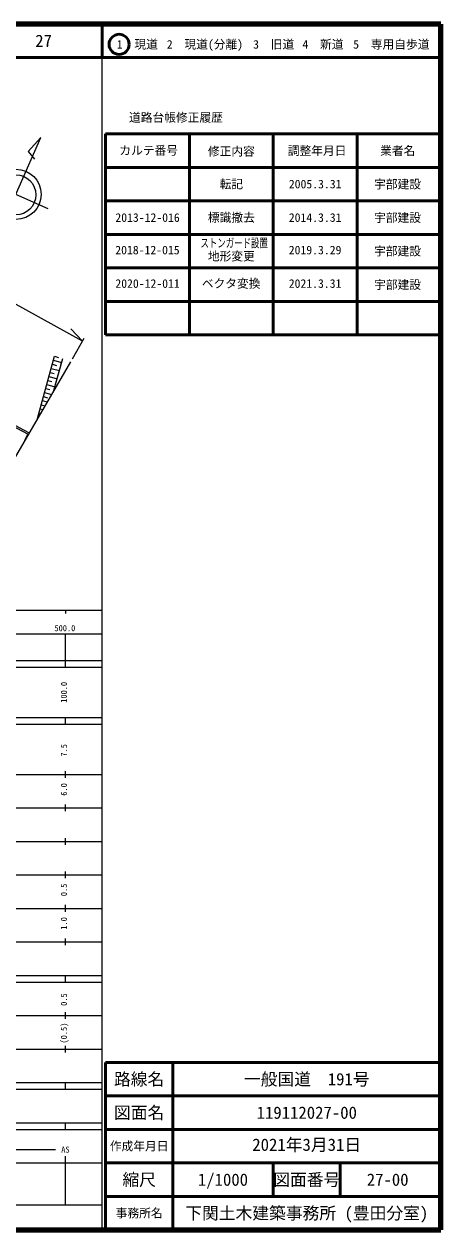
# Model space of a CAD drawing. Units: millimetres, scale not verified. Extents: x 40000 to 680000, y 20000 to 380000.
# Drawn here: x 555689 to 680000, y 20000 to 380000 of the extents above; entities that cross this region are included whole.
import ezdxf
from ezdxf.enums import TextEntityAlignment as Align

# ---------------------------------------------------------------- set-up
doc = ezdxf.new("R2010")
doc.units = ezdxf.units.MM
doc.header["$LTSCALE"] = 1000
for name, color, linetype, lineweight in [('M-BGD', 7, 'Continuous', 25), ('M-STR-HTXT', 7, 'Continuous', 13), ('M-TTL', 2, 'Continuous', 13), ('M-TTL-BAND', 7, 'Continuous', 25), ('M-TTL-FRAM', 2, 'Continuous', 50), ('M-TTL-LINE', 7, 'Continuous', 50), ('M-TTL-TXT', 7, 'Continuous', 50)]:
    doc.layers.add(name, color=color, linetype=linetype, lineweight=lineweight)
doc.styles.add('ＭＳ ゴシック', font='')
doc.styles.get('ＭＳ ゴシック').set_extended_font_data('MS Gothic')

msp = doc.modelspace()

# ---------------------------------------------------------------- linework, layer by layer
at = {"layer": 'M-BGD'}
for p, q in [((547340, 315924), (560687, 346136)), ((560687, 346136), (556864, 341952)), ((556864, 341952), (558773, 339637)), ((543595, 333430), (562804, 324944)), ((559643, 262282), (564784, 280848)), ((559643, 262282), (564784, 280848)), ((564780, 280834), (565985, 280500)), ((569475, 279124), (541009, 230091)), ((563780, 277220), (566189, 276553)), ((564113, 278425), (565318, 278091)), ((564447, 279629), (566856, 278962)), ((564541, 270601), (567194, 280181)), ((566142, 276383), (566409, 277347)), ((566676, 278311), (566943, 279274)), ((562779, 273606), (563984, 273272)), ((563112, 274811), (565522, 274143)), ((563446, 276015), (564651, 275682)), ((565608, 274456), (565875, 275420)), ((562112, 271197), (563316, 270863)), ((562445, 272401), (564855, 271734)), ((564541, 270601), (564808, 271565)), ((565075, 272528), (565341, 273492)), ((561111, 267583), (562558, 267182)), ((561445, 268787), (562649, 268454)), ((561778, 269992), (563854, 269417)), ((560110, 263969), (560613, 263829)), ((560444, 265173), (561261, 264947)), ((560777, 266378), (561982, 266044)), ((559643, 262282), (559697, 262251)), ((559777, 262764), (559965, 262712)), ((556782, 257578), (555785, 255705)), ((557151, 257948), (557189, 257926))]:
    msp.add_line(p, q, dxfattribs=at)
for points in [[(557096, 257978), (533425, 270581), (531570, 276160), (527247, 278672)], [(528544, 270693), (533175, 270148), (556845, 257545)]]:
    msp.add_lwpolyline(points, dxfattribs=at)
for centre, radius in [((553238, 329170), 7500), ((553166, 329029), 6000)]:
    msp.add_circle(centre, radius, dxfattribs=at)
at = {"layer": 'M-STR-HTXT'}
for p, q in [((573083, 285314), (478420, 337913)), ((573083, 285314), (569575, 289045)), ((570151, 280078), (573606, 286248))]:
    msp.add_line(p, q, dxfattribs=at)
at = {"layer": 'M-TTL', "lineweight": 140}
for p, q in [((680000, 380000), (40000, 380000)), ((680000, 20000), (680000, 380000)), ((40000, 20000), (680000, 20000))]:
    msp.add_line(p, q, dxfattribs=at)
at = {"layer": 'M-TTL-BAND'}
for p, q in [((579000, 20000), (579000, 370000)), ((40000, 205000), (579000, 205000)), ((568000, 205000), (568000, 204000)), ((68000, 198000), (579000, 198000)), ((568000, 188000), (568000, 198000)), ((40000, 190000), (579000, 190000)), ((40000, 188000), (579000, 188000)), ((40000, 173000), (579000, 173000)), ((568000, 171000), (568000, 173000)), ((40000, 171000), (579000, 171000)), ((40000, 156000), (579000, 156000)), ((568000, 155000), (568000, 157000)), ((46000, 146000), (579000, 146000)), ((568000, 145000), (568000, 147000)), ((568000, 135000), (568000, 137000)), ((52000, 136000), (579000, 136000)), ((46000, 126000), (579000, 126000)), ((568000, 125000), (568000, 127000)), ((52000, 116000), (579000, 116000)), ((568000, 115000), (568000, 117000)), ((46000, 106000), (579000, 106000)), ((568000, 105000), (568000, 107000)), ((40000, 96000), (579000, 96000)), ((40000, 94000), (579000, 94000)), ((568000, 94000), (568000, 96000)), ((49000, 84000), (579000, 84000)), ((568000, 83000), (568000, 85000)), ((40000, 74000), (579000, 74000)), ((568000, 73000), (568000, 75000)), ((40000, 64000), (579000, 64000)), ((40000, 62000), (579000, 62000)), ((568000, 62000), (568000, 64000)), ((40000, 52000), (579000, 52000)), ((568000, 50000), (568000, 52000)), ((40000, 50000), (579000, 50000)), ((71000, 44000), (565000, 44000)), ((40000, 40000), (579000, 40000)), ((568000, 27500), (568000, 42000)), ((68000, 27500), (579000, 27500))]:
    msp.add_line(p, q, dxfattribs=at)
at = {"layer": 'M-TTL-FRAM'}
for p, q in [((580000, 347197), (580000, 287197)), ((580000, 347197), (680000, 347197)), ((580000, 287197), (680000, 287197)), ((680000, 70000), (580000, 70000)), ((580000, 70000), (580000, 20000))]:
    msp.add_line(p, q, dxfattribs=at)
at = {"layer": 'M-TTL-LINE'}
for p, q in [((579000, 380000), (579000, 370000)), ((40000, 370000), (680000, 370000)), ((605000, 347197), (605000, 287197)), ((630000, 347197), (630000, 287197)), ((655000, 347197), (655000, 287197)), ((580000, 337197), (680000, 337197)), ((580000, 327197), (680000, 327197)), ((580000, 317197), (680000, 317197)), ((580000, 307197), (680000, 307197)), ((580000, 297197), (680000, 297197)), ((600000, 70000), (600000, 20000)), ((680000, 60000), (580000, 60000)), ((680000, 50000), (580000, 50000)), ((680000, 40000), (580000, 40000)), ((630000, 40000), (630000, 30000)), ((650000, 40000), (650000, 30000)), ((680000, 30000), (580000, 30000))]:
    msp.add_line(p, q, dxfattribs=at)
at = {"layer": 'M-TTL-TXT'}
msp.add_circle((584031, 373958), 3000, dxfattribs=at)

# ---------------------------------------------------------------- texts
at = {"layer": 'M-TTL-BAND', "style": 'ＭＳ ゴシック'}
for s, p in [('500.0', (567844, 198195)), ('AS', (568000, 42500))]:
    msp.add_text(s, height=1833, dxfattribs=at).set_placement(p, align=Align.BOTTOM_CENTER)
for s, p in [('100.0', (569000, 180500)), ('7.5', (569000, 163174)), ('6.0', (569000, 151500)), ('0.5', (569000, 121500)), ('1.0', (569000, 111500)), ('0.5', (569000, 88764)), ('(0.5)', (569000, 78764))]:
    msp.add_text(s, height=1833, rotation=90, dxfattribs=at).set_placement(p, align=Align.BOTTOM_CENTER)
at = {"layer": 'M-TTL-TXT', "style": 'ＭＳ ゴシック'}
for s, height, p in [('27', 3666, (561497, 375000)), ('1\u3000現道', 2566, (589448, 373958)), ('2\u3000現道(分離)', 2566, (609619, 373958)), ('3\u3000旧道', 2566, (630121, 373958)), ('4\u3000新道', 2566, (644824, 373958)), ('5\u3000専用自歩道', 2566, (665228, 373958)), ('道路台帳修正履歴', 2566, (600968, 352113)), ('カルテ番号', 2566, (592839, 342277)), ('修正内容', 2566, (617509, 342023)), ('調整年月日', 2566, (643089, 342197)), ('業者名', 2566, (667134, 342197)), ('転記', 2566, (617500, 332245)), ('2005.3.31', 2566, (642500, 332245)), ('宇部建設', 2566, (667077, 332189)), ('2013-12-016', 2566, (592500, 322245)), ('標識撤去', 2566, (617500, 322245)), ('2014.3.31', 2566, (642500, 322245)), ('宇部建設', 2566, (667077, 322189)), ('宇部建設', 2566, (667077, 312189)), ('宇部建設', 2566, (667077, 302189)), ('路線名', 3666, (590000, 65000)), ('路線名', 3666, (590000, 65000)), ('一般国道\u3000191号', 3666, (640000, 65000)), ('図面名', 3666, (590000, 55000)), ('図面名', 3666, (590000, 55000)), ('119112027-00', 3666, (640000, 55000)), ('作成年月日', 2566, (590000, 45000)), ('作成年月日', 2566, (590000, 45000)), ('縮尺', 3666, (590000, 35000)), ('縮尺', 3666, (590000, 35000)), ('1/1000', 3666, (615000, 35000)), ('図面番号', 3666, (640000, 35000)), ('図面番号', 3666, (640000, 35000)), ('27-00', 3666, (664125, 35000)), ('事務所名', 2566, (590000, 25000)), ('事務所名', 2566, (590000, 25000)), ('下関土木建築事務所 (豊田分室)', 3666, (640000, 25000))]:
    msp.add_text(s, height=height, dxfattribs=at).set_placement(p, align=Align.MIDDLE_CENTER)
for s, height, p in [('2018-12-015', 2566, (582875, 310495)), ('2019.3.29', 2566, (634625, 310495)), ('地形変更', 2566, (610500, 308639)), ('ベクタ変換', 2566, (608690, 300495)), ('2021.3.31', 2566, (634625, 300495)), ('2021年3月31日', 3666, (623750, 42500))]:
    msp.add_text(s, height=height, dxfattribs=at).set_placement(p, align=Align.BOTTOM_LEFT)
at = {"layer": 'M-TTL-TXT', "style": 'ＭＳ ゴシック', "width": 0.7}
msp.add_text('ストンガード設置', height=2566, dxfattribs=at).set_placement((608285, 312580), align=Align.BOTTOM_LEFT)
at = {"layer": 'M-TTL-TXT', "style": 'ＭＳ ゴシック'}
msp.add_text('2020-12-011', height=2566, dxfattribs=at).set_placement((592500, 300495), align=Align.BOTTOM_CENTER)

doc.saveas('drawing.dxf')
